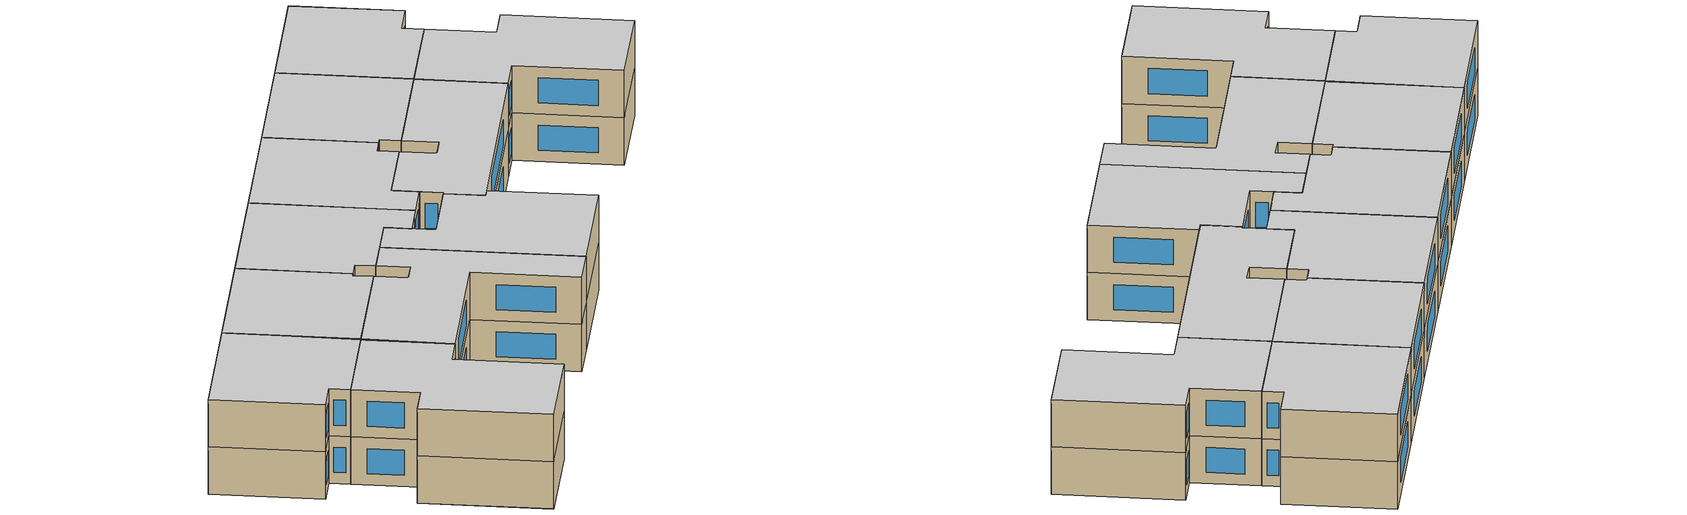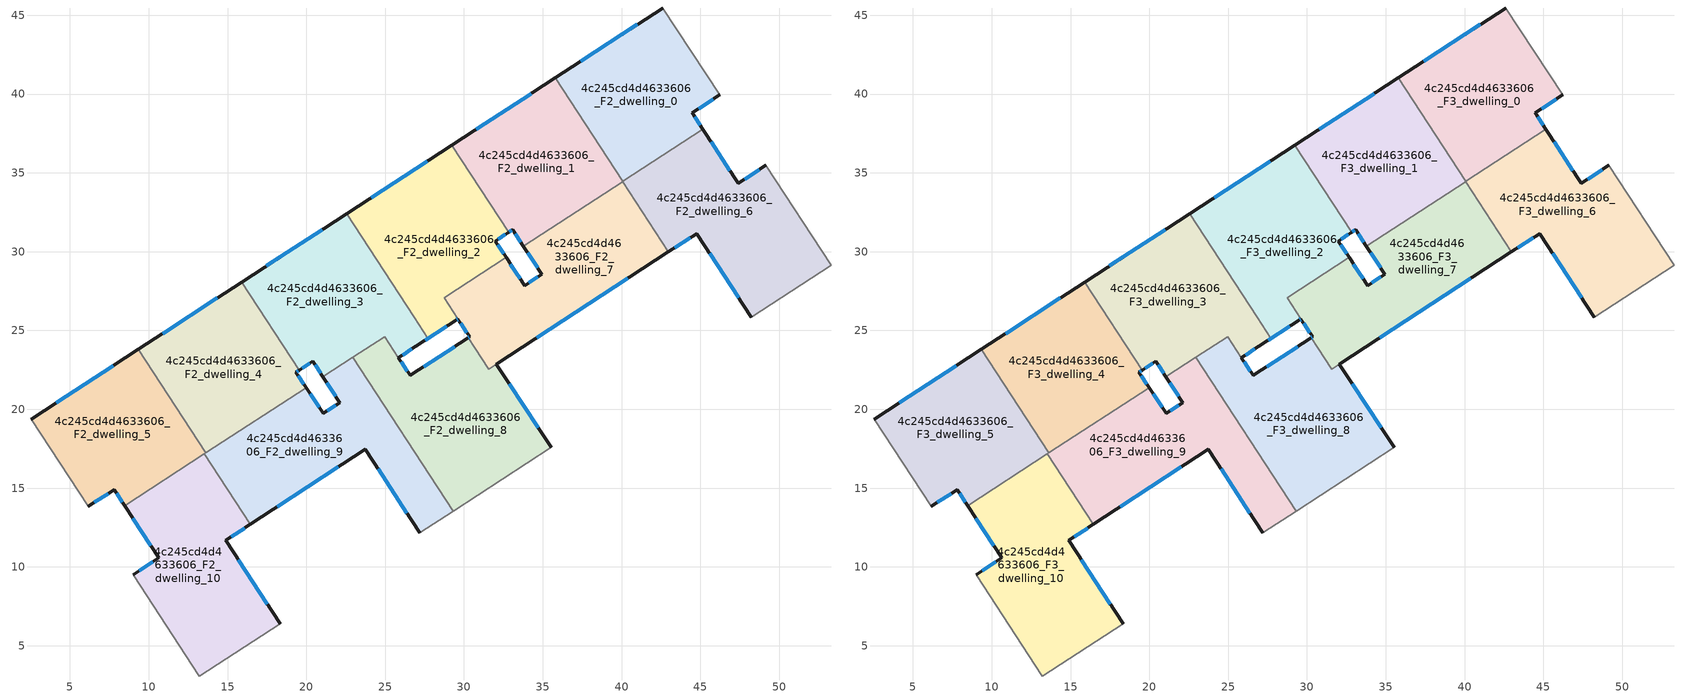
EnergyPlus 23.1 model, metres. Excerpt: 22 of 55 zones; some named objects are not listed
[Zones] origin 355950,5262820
4c245cd4d4633606_F2_dwelling_0
 floor to 4c245cd4d4633606_F1_dwelling_0 (EU_floor_Construction): 42.6,45.46 46.21,39.94 44.47,38.81 45.15,37.76 40.08,34.46 35.8,41.03 z6
 wall outside (EU_wall_Construction): 45.15,37.76 44.47,38.81 46.22,39.94 / 42.6,45.46 35.8,41.03 z6:9
 wall adiabatic (EU_wall_Construction): 46.22,39.94 42.6,45.46 z6:9
 wall to 4c245cd4d4633606_F2_dwelling_1 (EU_wall_Construction): 35.8,41.03 40.08,34.46 z6:9
 wall to 4c245cd4d4633606_F2_dwelling_6 (EU_wall_Construction): 40.08,34.46 45.15,37.76 z6:9
 window (EU_Window_Construction): 44.88,39.07 45.8,39.68 / 44.99,38.01 44.63,38.56 / 41,44.42 37.4,42.07 z6.7:8.3
4c245cd4d4633606_F2_dwelling_1
 floor to 4c245cd4d4633606_F1_dwelling_1 (EU_floor_Construction): 35.8,41.03 40.06,34.44 33.77,30.35 33.09,31.39 32.83,31.22 29.23,36.75 z6; 35.8,41.03 40.08,34.46 40.06,34.44 z6
 wall outside (EU_wall_Construction): 35.8,41.03 29.23,36.75 / 32.83,31.22 33.09,31.39 33.77,30.35 z6:9
 wall to 4c245cd4d4633606_F2_dwelling_2 (EU_wall_Construction): 29.23,36.75 32.83,31.22 z6:9
 wall to 4c245cd4d4633606_F2_dwelling_7 (EU_wall_Construction): 33.77,30.35 40.06,34.44 z6:9
 wall to 4c245cd4d4633606_F2_dwelling_6 (EU_wall_Construction): 40.06,34.44 40.08,34.46 z6:9
 window (EU_Window_Construction): 34.26,40.03 30.77,37.76 / 33.25,31.15 33.61,30.6 / 32.89,31.26 33.03,31.35 z6.7:8.3
4c245cd4d4633606_F2_dwelling_10
 floor to 4c245cd4d4633606_F1_dwelling_10 (EU_floor_Construction): 13.54,17.17 16.45,12.7 14.88,11.68 18.34,6.4 13.22,3.08 9.01,9.51 10.63,10.57 8.47,13.88 z6
 wall outside (EU_wall_Construction): 8.47,13.88 10.63,10.57 9.01,9.51 / 18.34,6.4 14.88,11.68 16.45,12.7 z6:9
 wall adiabatic (EU_wall_Construction): 9.01,9.51 13.22,3.08 18.34,6.4 z6:9
 wall to 4c245cd4d4633606_F2_dwelling_9 (EU_wall_Construction): 16.45,12.7 13.54,17.17 z6:9
 wall to 4c245cd4d4633606_F2_dwelling_5 (EU_wall_Construction): 13.54,17.17 8.47,13.88 z6:9
 window (EU_Window_Construction): 10.25,10.32 9.39,9.76 / 8.98,13.1 10.13,11.35 / 15.25,11.92 16.08,12.46 / 17.53,7.64 15.69,10.44 z6.7:8.3
4c245cd4d4633606_F2_dwelling_2
 floor to 4c245cd4d4633606_F1_dwelling_2 (EU_floor_Construction): 29.23,36.75 32.83,31.22 31.99,30.67 32.67,29.63 28.73,27.07 29.61,25.73 29.53,25.67 26.95,24 27.71,24.5 26.84,25.84 22.56,32.41 z6
 wall outside (EU_wall_Construction): 29.23,36.75 22.56,32.41 / 32.67,29.63 31.99,30.67 32.83,31.22 / 26.95,24 29.53,25.67 29.61,25.73 z6:9
 wall to 4c245cd4d4633606_F2_dwelling_7 (EU_wall_Construction): 29.61,25.73 28.73,27.07 32.67,29.63 z6:9
 wall to 4c245cd4d4633606_F2_dwelling_3 (EU_wall_Construction): 22.56,32.41 26.84,25.84 27.71,24.5 26.96,24 z6:9
 window (EU_Window_Construction): 27.66,35.73 24.13,33.43 / 32.19,30.8 32.63,31.09 / 32.52,29.88 32.15,30.43 / 29.55,25.69 29.59,25.72 / 27.56,24.39 28.92,25.28 z6.7:8.3
4c245cd4d4633606_F2_dwelling_3
 floor to 4c245cd4d4633606_F1_dwelling_3 (EU_floor_Construction): 22.56,32.41 27.71,24.5 26.95,24 25.84,23.28 24.97,24.62 21.05,22.07 20.41,23.05 19.54,22.49 15.9,28.07 z6
 wall outside (EU_wall_Construction): 19.54,22.49 20.41,23.05 21.05,22.07 / 22.56,32.41 15.9,28.07 / 25.84,23.28 26.95,24 z6:9
 wall to 4c245cd4d4633606_F2_dwelling_4 (EU_wall_Construction): 15.9,28.07 19.54,22.49 z6:9
 wall to 4c245cd4d4633606_F2_dwelling_8 (EU_wall_Construction): 22.95,23.3 24.96,24.61 / 24.97,24.62 25.85,23.28 z6:9
 wall to 4c245cd4d4633606_F2_dwelling_9 (EU_wall_Construction): 21.05,22.07 22.95,23.3 z6:9
 window (EU_Window_Construction): 20.56,22.82 20.9,22.3 / 19.74,22.62 20.2,22.92 / 21,31.39 17.47,29.09 / 26.11,23.44 26.69,23.83 z6.7:8.3
4c245cd4d4633606_F2_dwelling_4
 floor to 4c245cd4d4633606_F1_dwelling_4 (EU_floor_Construction): 15.9,28.07 19.54,22.49 19.34,22.36 19.99,21.37 13.62,17.23 9.34,23.8 z6
 wall outside (EU_wall_Construction): 15.9,28.07 9.34,23.8 / 19.99,21.37 19.34,22.36 19.54,22.49 z6:9
 wall to 4c245cd4d4633606_F2_dwelling_9 (EU_wall_Construction): 13.62,17.23 19.99,21.37 z6:9
 wall to 4c245cd4d4633606_F2_dwelling_5 (EU_wall_Construction): 9.34,23.8 13.62,17.23 z6:9
 window (EU_Window_Construction): 14.36,27.07 10.88,24.81 / 19.39,22.39 19.49,22.46 / 19.83,21.6 19.49,22.13 z6.7:8.3
4c245cd4d4633606_F2_dwelling_5
 floor to 4c245cd4d4633606_F1_dwelling_5 (EU_floor_Construction): 9.34,23.8 13.54,17.17 8.47,13.88 7.8,14.9 6.17,13.84 2.55,19.38 z6; 9.34,23.8 13.62,17.23 13.54,17.17 z6
 wall outside (EU_wall_Construction): 9.34,23.8 2.55,19.38 / 6.17,13.84 7.8,14.9 8.47,13.88 z6:9
 wall adiabatic (EU_wall_Construction): 2.55,19.38 6.17,13.84 z6:9
 wall to 4c245cd4d4633606_F2_dwelling_9 (EU_wall_Construction): 13.54,17.17 13.62,17.23 z6:9
 window (EU_Window_Construction): 7.74,22.76 4.14,20.42 / 7.96,14.66 8.31,14.12 / 6.55,14.09 7.42,14.65 z6.7:8.3
4c245cd4d4633606_F2_dwelling_6
 floor to 4c245cd4d4633606_F1_dwelling_6 (EU_floor_Construction): 49.14,35.48 53.3,29.13 48.23,25.84 44.76,31.15 42.97,29.98 40.08,34.46 45.15,37.76 47.4,34.34 z6; 40.08,34.46 42.97,29.98 40.06,34.44 z6
 wall outside (EU_wall_Construction): 42.97,29.98 44.76,31.15 48.23,25.84 / 49.14,35.48 47.4,34.34 45.15,37.76 z6:9
 wall adiabatic (EU_wall_Construction): 48.23,25.84 53.3,29.13 49.14,35.48 z6:9
 wall to 4c245cd4d4633606_F2_dwelling_7 (EU_wall_Construction): 40.06,34.44 42.97,29.98 z6:9
 window (EU_Window_Construction): 45.58,29.9 47.42,27.08 / 43.39,30.25 44.34,30.87 / 46.87,35.14 45.68,36.96 / 48.73,35.21 47.81,34.61 z6.7:8.3
4c245cd4d4633606_F2_dwelling_7
 floor to 4c245cd4d4633606_F1_dwelling_7 (EU_floor_Construction): 40.06,34.44 42.97,29.98 31.56,22.55 30.26,24.54 30.35,24.6 28.73,27.07 32.67,29.63 33.85,27.85 34.95,28.57 33.77,30.35 z6
 wall outside (EU_wall_Construction): 33.77,30.35 34.95,28.57 33.85,27.85 32.67,29.63 / 32.05,22.87 42.97,29.98 / 29.61,25.72 30.35,24.6 30.26,24.54 z6:9
 wall to 4c245cd4d4633606_F2_dwelling_8 (EU_wall_Construction): 30.26,24.54 30.67,23.91 31.56,22.55 32.05,22.87 z6:9
 window (EU_Window_Construction): 33.57,28.27 32.95,29.22 / 34.69,28.4 34.1,28.02 / 34.05,29.93 34.67,28.99 / 34.62,24.54 40.4,28.31 / 30.33,24.59 30.28,24.55 / 29.79,25.46 30.18,24.86 z6.7:8.3
4c245cd4d4633606_F2_dwelling_8
 floor to 4c245cd4d4633606_F1_dwelling_8 (EU_floor_Construction): 32.05,22.87 35.52,17.58 29.31,13.54 22.95,23.3 24.97,24.62 26.58,22.14 30.26,24.54 30.67,23.91 31.56,22.55 z6
 wall outside (EU_wall_Construction): 30.26,24.54 26.59,22.14 25.85,23.27 / 35.52,17.58 32.05,22.87 z6:9
 wall adiabatic (EU_wall_Construction): 29.31,13.54 35.52,17.58 z6:9
 wall to 4c245cd4d4633606_F2_dwelling_9 (EU_wall_Construction): 22.95,23.3 29.31,13.54 z6:9
 window (EU_Window_Construction): 26.41,22.41 26.02,23.01 / 29.4,23.98 27.45,22.71 / 34.71,18.82 32.87,21.62 z6.7:8.3
4c245cd4d4633606_F2_dwelling_9
 floor to 4c245cd4d4633606_F1_dwelling_9 (EU_floor_Construction): 22.95,23.3 29.31,13.54 27.2,12.17 23.73,17.46 16.45,12.7 13.62,17.23 19.99,21.37 21.06,19.73 22.13,20.43 21.05,22.07 z6; 13.62,17.23 16.45,12.7 13.54,17.17 z6
 wall outside (EU_wall_Construction): 21.05,22.07 22.13,20.43 21.06,19.73 19.99,21.37 / 16.45,12.7 23.73,17.46 27.2,12.17 z6:9
 wall adiabatic (EU_wall_Construction): 27.2,12.17 29.31,13.54 z6:9
 window (EU_Window_Construction): 20.81,20.12 20.24,20.99 / 21.88,20.27 21.31,19.9 / 21.31,21.68 21.87,20.82 / 24.55,16.21 26.38,13.41 / 18.16,13.82 22.02,16.34 z6.7:8.3
4c245cd4d4633606_F3_dwelling_0
 floor to 4c245cd4d4633606_F2_dwelling_0 (EU_floor_Construction): 42.6,45.46 46.21,39.94 44.47,38.81 45.15,37.76 40.08,34.46 35.8,41.03 z9
 wall outside (EU_wall_Construction): 45.15,37.76 44.47,38.81 46.22,39.94 / 42.6,45.46 35.8,41.03 z9:12
 wall adiabatic (EU_wall_Construction): 46.22,39.94 42.6,45.46 z9:12
 wall to 4c245cd4d4633606_F3_dwelling_1 (EU_wall_Construction): 35.8,41.03 40.08,34.46 z9:12
 wall to 4c245cd4d4633606_F3_dwelling_6 (EU_wall_Construction): 40.08,34.46 45.15,37.76 z9:12
 window (EU_Window_Construction): 44.88,39.07 45.8,39.68 / 44.99,38.01 44.63,38.56 / 41,44.42 37.4,42.07 z9.7:11.3
 ceiling to 4c245cd4d4633606_F4_dwelling_0 (EU_floor_Construction): 45.15,37.76 44.47,38.81 46.21,39.94 42.6,45.46 35.8,41.03 40.08,34.46 z12
4c245cd4d4633606_F3_dwelling_1
 floor to 4c245cd4d4633606_F2_dwelling_1 (EU_floor_Construction): 35.8,41.03 40.06,34.44 33.77,30.35 33.09,31.39 32.83,31.22 29.23,36.75 z9; 35.8,41.03 40.08,34.46 40.06,34.44 z9
 wall outside (EU_wall_Construction): 35.8,41.03 29.23,36.75 / 32.83,31.22 33.09,31.39 33.77,30.35 z9:12
 wall to 4c245cd4d4633606_F3_dwelling_2 (EU_wall_Construction): 29.23,36.75 32.83,31.22 z9:12
 wall to 4c245cd4d4633606_F3_dwelling_7 (EU_wall_Construction): 33.77,30.35 40.06,34.44 z9:12
 wall to 4c245cd4d4633606_F3_dwelling_6 (EU_wall_Construction): 40.06,34.44 40.08,34.46 z9:12
 window (EU_Window_Construction): 34.26,40.03 30.77,37.76 / 33.25,31.15 33.61,30.6 / 32.89,31.26 33.03,31.35 z9.7:11.3
 ceiling to 4c245cd4d4633606_F4_dwelling_1 (EU_floor_Construction): 40.06,34.44 35.8,41.03 29.23,36.75 32.83,31.22 33.09,31.39 33.77,30.35 z12; 40.08,34.46 35.8,41.03 40.06,34.44 z12
4c245cd4d4633606_F3_dwelling_10
 floor to 4c245cd4d4633606_F2_dwelling_10 (EU_floor_Construction): 13.54,17.17 16.45,12.7 14.88,11.68 18.34,6.4 13.22,3.08 9.01,9.51 10.63,10.57 8.47,13.88 z9
 wall outside (EU_wall_Construction): 8.47,13.88 10.63,10.57 9.01,9.51 / 18.34,6.4 14.88,11.68 16.45,12.7 z9:12
 wall adiabatic (EU_wall_Construction): 9.01,9.51 13.22,3.08 18.34,6.4 z9:12
 wall to 4c245cd4d4633606_F3_dwelling_9 (EU_wall_Construction): 16.45,12.7 13.54,17.17 z9:12
 wall to 4c245cd4d4633606_F3_dwelling_5 (EU_wall_Construction): 13.54,17.17 8.47,13.88 z9:12
 window (EU_Window_Construction): 10.25,10.32 9.39,9.76 / 8.98,13.1 10.13,11.35 / 15.25,11.92 16.08,12.46 / 17.53,7.64 15.69,10.44 z9.7:11.3
 ceiling to 4c245cd4d4633606_F4_dwelling_10 (EU_floor_Construction): 18.34,6.4 14.88,11.68 16.45,12.7 13.54,17.17 8.47,13.88 10.63,10.57 9.01,9.51 13.22,3.08 z12
4c245cd4d4633606_F3_dwelling_2
 floor to 4c245cd4d4633606_F2_dwelling_2 (EU_floor_Construction): 29.23,36.75 32.83,31.22 31.99,30.67 32.67,29.63 28.73,27.07 29.61,25.73 29.53,25.67 26.95,24 27.71,24.5 26.84,25.84 22.56,32.41 z9
 wall outside (EU_wall_Construction): 29.23,36.75 22.56,32.41 / 32.67,29.63 31.99,30.67 32.83,31.22 / 26.95,24 29.53,25.67 29.61,25.73 z9:12
 wall to 4c245cd4d4633606_F3_dwelling_7 (EU_wall_Construction): 29.61,25.73 28.73,27.07 32.67,29.63 z9:12
 wall to 4c245cd4d4633606_F3_dwelling_3 (EU_wall_Construction): 22.56,32.41 26.84,25.84 27.71,24.5 26.96,24 z9:12
 window (EU_Window_Construction): 27.66,35.73 24.13,33.43 / 32.19,30.8 32.63,31.09 / 32.52,29.88 32.15,30.43 / 29.55,25.69 29.59,25.72 / 27.56,24.39 28.92,25.28 z9.7:11.3
 ceiling to 4c245cd4d4633606_F4_dwelling_2 (EU_floor_Construction): 29.61,25.73 28.73,27.07 32.67,29.63 31.99,30.67 32.83,31.22 29.23,36.75 22.56,32.41 26.84,25.84 27.71,24.5 26.95,24 29.53,25.67 z12
4c245cd4d4633606_F3_dwelling_3
 floor to 4c245cd4d4633606_F2_dwelling_3 (EU_floor_Construction): 22.56,32.41 27.71,24.5 26.95,24 25.84,23.28 24.97,24.62 21.05,22.07 20.41,23.05 19.54,22.49 15.9,28.07 z9
 wall outside (EU_wall_Construction): 19.54,22.49 20.41,23.05 21.05,22.07 / 22.56,32.41 15.9,28.07 / 25.84,23.28 26.95,24 z9:12
 wall to 4c245cd4d4633606_F3_dwelling_4 (EU_wall_Construction): 15.9,28.07 19.54,22.49 z9:12
 wall to 4c245cd4d4633606_F3_dwelling_8 (EU_wall_Construction): 22.95,23.3 24.96,24.61 / 24.97,24.62 25.85,23.28 z9:12
 wall to 4c245cd4d4633606_F3_dwelling_9 (EU_wall_Construction): 21.05,22.07 22.95,23.3 z9:12
 window (EU_Window_Construction): 20.56,22.82 20.9,22.3 / 19.74,22.62 20.2,22.92 / 21,31.39 17.47,29.09 / 26.11,23.44 26.69,23.83 z9.7:11.3
 ceiling to 4c245cd4d4633606_F4_dwelling_3 (EU_floor_Construction): 26.95,24 27.71,24.5 22.56,32.41 15.9,28.07 19.54,22.49 20.41,23.05 21.05,22.07 24.97,24.62 25.84,23.28 z12
4c245cd4d4633606_F3_dwelling_4
 floor to 4c245cd4d4633606_F2_dwelling_4 (EU_floor_Construction): 15.9,28.07 19.54,22.49 19.34,22.36 19.99,21.37 13.62,17.23 9.34,23.8 z9
 wall outside (EU_wall_Construction): 15.9,28.07 9.34,23.8 / 19.99,21.37 19.34,22.36 19.54,22.49 z9:12
 wall to 4c245cd4d4633606_F3_dwelling_9 (EU_wall_Construction): 13.62,17.23 19.99,21.37 z9:12
 wall to 4c245cd4d4633606_F3_dwelling_5 (EU_wall_Construction): 9.34,23.8 13.62,17.23 z9:12
 window (EU_Window_Construction): 14.36,27.07 10.88,24.81 / 19.39,22.39 19.49,22.46 / 19.83,21.6 19.49,22.13 z9.7:11.3
 ceiling to 4c245cd4d4633606_F4_dwelling_4 (EU_floor_Construction): 19.99,21.37 19.34,22.36 19.54,22.49 15.9,28.07 9.34,23.8 13.62,17.23 z12
4c245cd4d4633606_F3_dwelling_5
 floor to 4c245cd4d4633606_F2_dwelling_5 (EU_floor_Construction): 9.34,23.8 13.54,17.17 8.47,13.88 7.8,14.9 6.17,13.84 2.55,19.38 z9; 9.34,23.8 13.62,17.23 13.54,17.17 z9
 wall outside (EU_wall_Construction): 9.34,23.8 2.55,19.38 / 6.17,13.84 7.8,14.9 8.47,13.88 z9:12
 wall adiabatic (EU_wall_Construction): 2.55,19.38 6.17,13.84 z9:12
 wall to 4c245cd4d4633606_F3_dwelling_9 (EU_wall_Construction): 13.54,17.17 13.62,17.23 z9:12
 window (EU_Window_Construction): 7.74,22.76 4.14,20.42 / 7.96,14.66 8.31,14.12 / 6.55,14.09 7.42,14.65 z9.7:11.3
 ceiling to 4c245cd4d4633606_F4_dwelling_5 (EU_floor_Construction): 13.54,17.17 9.34,23.8 2.55,19.38 6.17,13.84 7.8,14.9 8.47,13.88 z12; 13.62,17.23 9.34,23.8 13.54,17.17 z12
4c245cd4d4633606_F3_dwelling_6
 floor to 4c245cd4d4633606_F2_dwelling_6 (EU_floor_Construction): 49.14,35.48 53.3,29.13 48.23,25.84 44.76,31.15 42.97,29.98 40.08,34.46 45.15,37.76 47.4,34.34 z9; 40.08,34.46 42.97,29.98 40.06,34.44 z9
 wall outside (EU_wall_Construction): 42.97,29.98 44.76,31.15 48.23,25.84 / 49.14,35.48 47.4,34.34 45.15,37.76 z9:12
 wall adiabatic (EU_wall_Construction): 48.23,25.84 53.3,29.13 49.14,35.48 z9:12
 wall to 4c245cd4d4633606_F3_dwelling_7 (EU_wall_Construction): 40.06,34.44 42.97,29.98 z9:12
 window (EU_Window_Construction): 45.58,29.9 47.42,27.08 / 43.39,30.25 44.34,30.87 / 46.87,35.14 45.68,36.96 / 48.73,35.21 47.81,34.61 z9.7:11.3
 ceiling to 4c245cd4d4633606_F4_dwelling_6 (EU_floor_Construction): 53.3,29.13 49.14,35.48 47.4,34.34 45.15,37.76 40.08,34.46 42.97,29.98 44.76,31.15 48.23,25.84 z12; 42.97,29.98 40.08,34.46 40.06,34.44 z12
4c245cd4d4633606_F3_dwelling_7
 floor to 4c245cd4d4633606_F2_dwelling_7 (EU_floor_Construction): 40.06,34.44 42.97,29.98 31.56,22.55 30.26,24.54 30.35,24.6 28.73,27.07 32.67,29.63 33.85,27.85 34.95,28.57 33.77,30.35 z9
 wall outside (EU_wall_Construction): 33.77,30.35 34.95,28.57 33.85,27.85 32.67,29.63 / 32.05,22.87 42.97,29.98 / 29.61,25.72 30.35,24.6 30.26,24.54 z9:12
 wall to 4c245cd4d4633606_F3_dwelling_8 (EU_wall_Construction): 30.26,24.54 30.67,23.91 31.56,22.55 32.05,22.87 z9:12
 window (EU_Window_Construction): 33.57,28.27 32.95,29.22 / 34.69,28.4 34.1,28.02 / 34.05,29.93 34.67,28.99 / 34.62,24.54 40.4,28.31 / 30.33,24.59 30.28,24.55 / 29.79,25.46 30.18,24.86 z9.7:11.3
 ceiling to 4c245cd4d4633606_F4_dwelling_7 (EU_floor_Construction): 42.97,29.98 40.06,34.44 33.77,30.35 34.95,28.57 33.85,27.85 32.67,29.63 28.73,27.07 30.35,24.6 30.26,24.54 31.56,22.55 z12
4c245cd4d4633606_F3_dwelling_8
 floor to 4c245cd4d4633606_F2_dwelling_8 (EU_floor_Construction): 32.05,22.87 35.52,17.58 29.31,13.54 22.95,23.3 24.97,24.62 26.58,22.14 30.26,24.54 30.67,23.91 31.56,22.55 z9
 wall outside (EU_wall_Construction): 30.26,24.54 26.59,22.14 25.85,23.27 / 35.52,17.58 32.05,22.87 z9:12
 wall adiabatic (EU_wall_Construction): 29.31,13.54 35.52,17.58 z9:12
 wall to 4c245cd4d4633606_F3_dwelling_9 (EU_wall_Construction): 22.95,23.3 29.31,13.54 z9:12
 window (EU_Window_Construction): 26.41,22.41 26.02,23.01 / 29.4,23.98 27.45,22.71 / 34.71,18.82 32.87,21.62 z9.7:11.3
 ceiling to 4c245cd4d4633606_F4_dwelling_8 (EU_floor_Construction): 35.52,17.58 32.05,22.87 31.56,22.55 30.67,23.91 30.26,24.54 26.58,22.14 24.97,24.62 22.95,23.3 29.31,13.54 z12
4c245cd4d4633606_F3_dwelling_9
 floor to 4c245cd4d4633606_F2_dwelling_9 (EU_floor_Construction): 22.95,23.3 29.31,13.54 27.2,12.17 23.73,17.46 16.45,12.7 13.62,17.23 19.99,21.37 21.06,19.73 22.13,20.43 21.05,22.07 z9; 13.62,17.23 16.45,12.7 13.54,17.17 z9
 wall outside (EU_wall_Construction): 21.05,22.07 22.13,20.43 21.06,19.73 19.99,21.37 / 16.45,12.7 23.73,17.46 27.2,12.17 z9:12
 wall adiabatic (EU_wall_Construction): 27.2,12.17 29.31,13.54 z9:12
 window (EU_Window_Construction): 20.81,20.12 20.24,20.99 / 21.88,20.27 21.31,19.9 / 21.31,21.68 21.87,20.82 / 24.55,16.21 26.38,13.41 / 18.16,13.82 22.02,16.34 z9.7:11.3
 ceiling to 4c245cd4d4633606_F4_dwelling_9 (EU_floor_Construction): 29.31,13.54 22.95,23.3 21.05,22.07 22.13,20.43 21.06,19.73 19.99,21.37 13.62,17.23 16.45,12.7 23.73,17.46 27.2,12.17 z12; 16.45,12.7 13.62,17.23 13.54,17.17 z12
[Building]
EU S2 Campaign: North Axis=0; Terrain=City; Solar Distribution=FullExterior
[Site:Location]
Budapest.Ferenc.Liszt.Intl.AP: Latitude=47.437; Longitude=19.256; Time Zone=1; Elevation=185
[SizingPeriod:WeatherFileDays]
AnnualSizingPeriod: Begin Month=1; Begin Day of Month=1; End Month=12; End Day of Month=31; Day of Week for Start Day=Monday; Use Weather File Daylight Saving Period=No; Use Weather File Rain and Snow Indicators=No
[MATERIAL]
EU_InternalMass_Material: Roughness=MediumRough; Thickness=0.1; Conductivity=1; Density=1800; Specific Heat=900; Thermal Absorptance=0.9; Solar Absorptance=0.7; Visible Absorptance=0.7
[MATERIAL:NOMASS] Roughness=MediumRough; Thermal Absorptance=0.9; Solar Absorptance=0.7; Visible Absorptance=0.7
Name | Thermal Resistance
EU_wall_NoMass | 0.832559
EU_floor_NoMass | 0.872794
[WINDOWMATERIAL:SIMPLEGLAZINGSYSTEM]
EU_Window_SimpleGlazing: UFactor=2.79869; Solar Heat Gain Coefficient=0.75; Visible Transmittance=0.75
[CONSTRUCTION]
EU_wall_Construction: EU_wall_NoMass
EU_floor_Construction: EU_floor_NoMass
EU_Window_Construction: EU_Window_SimpleGlazing
EU_InternalMass_Construction: EU_InternalMass_Material
[ZONE] Type=1; Multiplier=1; Ceiling Height=autocalculate; Floor Area=autocalculate; Part of Total Floor Area=Yes
Name | Volume
4c245cd4d4633606_F2_dwelling_0; 4c245cd4d4633606_F3_dwelling_0 | 183.426
4c245cd4d4633606_F2_dwelling_1; 4c245cd4d4633606_F3_dwelling_1 | 183.42
4c245cd4d4633606_F2_dwelling_10; 4c245cd4d4633606_F3_dwelling_10 | 220.095
4c245cd4d4633606_F2_dwelling_2; 4c245cd4d4633606_F3_dwelling_2 | 194.301
4c245cd4d4633606_F2_dwelling_3; 4c245cd4d4633606_F3_dwelling_3 | 194.09
4c245cd4d4633606_F2_dwelling_4; 4c245cd4d4633606_F3_dwelling_4 | 183.415
4c245cd4d4633606_F2_dwelling_5; 4c245cd4d4633606_F3_dwelling_5 | 183.408
4c245cd4d4633606_F2_dwelling_6; 4c245cd4d4633606_F3_dwelling_6 | 220.088
4c245cd4d4633606_F2_dwelling_7; 4c245cd4d4633606_F3_dwelling_7 | 208.292
4c245cd4d4633606_F2_dwelling_8; 4c245cd4d4633606_F3_dwelling_8 | 210.264
4c245cd4d4633606_F2_dwelling_9; 4c245cd4d4633606_F3_dwelling_9 | 220.066
[INTERNALMASS] Construction=EU_InternalMass_Construction
Name | Zone or ZoneList | Surface Area
4c245cd4d4633606_F2_dwelling_0_EU_InternalMass | 4c245cd4d4633606_F2_dwelling_0 | 61.1437
4c245cd4d4633606_F2_dwelling_1_EU_InternalMass | 4c245cd4d4633606_F2_dwelling_1 | 61.142
4c245cd4d4633606_F2_dwelling_2_EU_InternalMass | 4c245cd4d4633606_F2_dwelling_2 | 64.7731
4c245cd4d4633606_F2_dwelling_3_EU_InternalMass | 4c245cd4d4633606_F2_dwelling_3 | 64.7099
4c245cd4d4633606_F2_dwelling_4_EU_InternalMass | 4c245cd4d4633606_F2_dwelling_4 | 61.1406
4c245cd4d4633606_F2_dwelling_5_EU_InternalMass | 4c245cd4d4633606_F2_dwelling_5 | 61.1377
4c245cd4d4633606_F2_dwelling_6_EU_InternalMass | 4c245cd4d4633606_F2_dwelling_6 | 73.3642
4c245cd4d4633606_F2_dwelling_7_EU_InternalMass | 4c245cd4d4633606_F2_dwelling_7 | 69.432
4c245cd4d4633606_F2_dwelling_8_EU_InternalMass | 4c245cd4d4633606_F2_dwelling_8 | 70.0816
4c245cd4d4633606_F2_dwelling_9_EU_InternalMass | 4c245cd4d4633606_F2_dwelling_9 | 73.3577
4c245cd4d4633606_F2_dwelling_10_EU_InternalMass | 4c245cd4d4633606_F2_dwelling_10 | 73.3667
4c245cd4d4633606_F3_dwelling_0_EU_InternalMass | 4c245cd4d4633606_F3_dwelling_0 | 61.1437
4c245cd4d4633606_F3_dwelling_1_EU_InternalMass | 4c245cd4d4633606_F3_dwelling_1 | 61.142
4c245cd4d4633606_F3_dwelling_2_EU_InternalMass | 4c245cd4d4633606_F3_dwelling_2 | 64.7731
4c245cd4d4633606_F3_dwelling_3_EU_InternalMass | 4c245cd4d4633606_F3_dwelling_3 | 64.7099
4c245cd4d4633606_F3_dwelling_4_EU_InternalMass | 4c245cd4d4633606_F3_dwelling_4 | 61.1406
4c245cd4d4633606_F3_dwelling_5_EU_InternalMass | 4c245cd4d4633606_F3_dwelling_5 | 61.1377
4c245cd4d4633606_F3_dwelling_6_EU_InternalMass | 4c245cd4d4633606_F3_dwelling_6 | 73.3642
4c245cd4d4633606_F3_dwelling_7_EU_InternalMass | 4c245cd4d4633606_F3_dwelling_7 | 69.432
4c245cd4d4633606_F3_dwelling_8_EU_InternalMass | 4c245cd4d4633606_F3_dwelling_8 | 70.0816
4c245cd4d4633606_F3_dwelling_9_EU_InternalMass | 4c245cd4d4633606_F3_dwelling_9 | 73.3577
4c245cd4d4633606_F3_dwelling_10_EU_InternalMass | 4c245cd4d4633606_F3_dwelling_10 | 73.3667
[OTHEREQUIPMENT] Fuel Type=Electricity; Design Level Calculation Method=Watts/Area; Power per Zone Floor Area=1; Fraction Latent=0; Fraction Radiant=0; Fraction Lost=0; Carbon Dioxide Generation Rate=0; EndUse Subcategory=EU_Step8_InternalGains
Name | Zone or ZoneList or Space or SpaceList | Schedule
EU_Step8_InternalGain_4c245cd4d4633606_F2_dwelling_0_f000 | 4c245cd4d4633606_F2_dwelling_0 | EU_Step8_GainSchedule_4c245cd4d4633606_F2_dwelling_0_f000
EU_Step8_InternalGain_4c245cd4d4633606_F2_dwelling_1_f000 | 4c245cd4d4633606_F2_dwelling_1 | EU_Step8_GainSchedule_4c245cd4d4633606_F2_dwelling_1_f000
EU_Step8_InternalGain_4c245cd4d4633606_F2_dwelling_2_f000 | 4c245cd4d4633606_F2_dwelling_2 | EU_Step8_GainSchedule_4c245cd4d4633606_F2_dwelling_2_f000
EU_Step8_InternalGain_4c245cd4d4633606_F2_dwelling_3_f000 | 4c245cd4d4633606_F2_dwelling_3 | EU_Step8_GainSchedule_4c245cd4d4633606_F2_dwelling_3_f000
EU_Step8_InternalGain_4c245cd4d4633606_F2_dwelling_4_f000 | 4c245cd4d4633606_F2_dwelling_4 | EU_Step8_GainSchedule_4c245cd4d4633606_F2_dwelling_4_f000
EU_Step8_InternalGain_4c245cd4d4633606_F2_dwelling_5_f000 | 4c245cd4d4633606_F2_dwelling_5 | EU_Step8_GainSchedule_4c245cd4d4633606_F2_dwelling_5_f000
EU_Step8_InternalGain_4c245cd4d4633606_F2_dwelling_6_f000 | 4c245cd4d4633606_F2_dwelling_6 | EU_Step8_GainSchedule_4c245cd4d4633606_F2_dwelling_6_f000
EU_Step8_InternalGain_4c245cd4d4633606_F2_dwelling_7_f000 | 4c245cd4d4633606_F2_dwelling_7 | EU_Step8_GainSchedule_4c245cd4d4633606_F2_dwelling_7_f000
EU_Step8_InternalGain_4c245cd4d4633606_F2_dwelling_8_f000 | 4c245cd4d4633606_F2_dwelling_8 | EU_Step8_GainSchedule_4c245cd4d4633606_F2_dwelling_8_f000
EU_Step8_InternalGain_4c245cd4d4633606_F2_dwelling_9_f000 | 4c245cd4d4633606_F2_dwelling_9 | EU_Step8_GainSchedule_4c245cd4d4633606_F2_dwelling_9_f000
EU_Step8_InternalGain_4c245cd4d4633606_F2_dwelling_10_f000 | 4c245cd4d4633606_F2_dwelling_10 | EU_Step8_GainSchedule_4c245cd4d4633606_F2_dwelling_10_f000
EU_Step8_InternalGain_4c245cd4d4633606_F3_dwelling_0_f000 | 4c245cd4d4633606_F3_dwelling_0 | EU_Step8_GainSchedule_4c245cd4d4633606_F3_dwelling_0_f000
EU_Step8_InternalGain_4c245cd4d4633606_F3_dwelling_1_f000 | 4c245cd4d4633606_F3_dwelling_1 | EU_Step8_GainSchedule_4c245cd4d4633606_F3_dwelling_1_f000
EU_Step8_InternalGain_4c245cd4d4633606_F3_dwelling_2_f000 | 4c245cd4d4633606_F3_dwelling_2 | EU_Step8_GainSchedule_4c245cd4d4633606_F3_dwelling_2_f000
EU_Step8_InternalGain_4c245cd4d4633606_F3_dwelling_3_f000 | 4c245cd4d4633606_F3_dwelling_3 | EU_Step8_GainSchedule_4c245cd4d4633606_F3_dwelling_3_f000
EU_Step8_InternalGain_4c245cd4d4633606_F3_dwelling_4_f000 | 4c245cd4d4633606_F3_dwelling_4 | EU_Step8_GainSchedule_4c245cd4d4633606_F3_dwelling_4_f000
EU_Step8_InternalGain_4c245cd4d4633606_F3_dwelling_5_f000 | 4c245cd4d4633606_F3_dwelling_5 | EU_Step8_GainSchedule_4c245cd4d4633606_F3_dwelling_5_f000
EU_Step8_InternalGain_4c245cd4d4633606_F3_dwelling_6_f000 | 4c245cd4d4633606_F3_dwelling_6 | EU_Step8_GainSchedule_4c245cd4d4633606_F3_dwelling_6_f000
EU_Step8_InternalGain_4c245cd4d4633606_F3_dwelling_7_f000 | 4c245cd4d4633606_F3_dwelling_7 | EU_Step8_GainSchedule_4c245cd4d4633606_F3_dwelling_7_f000
EU_Step8_InternalGain_4c245cd4d4633606_F3_dwelling_8_f000 | 4c245cd4d4633606_F3_dwelling_8 | EU_Step8_GainSchedule_4c245cd4d4633606_F3_dwelling_8_f000
EU_Step8_InternalGain_4c245cd4d4633606_F3_dwelling_9_f000 | 4c245cd4d4633606_F3_dwelling_9 | EU_Step8_GainSchedule_4c245cd4d4633606_F3_dwelling_9_f000
EU_Step8_InternalGain_4c245cd4d4633606_F3_dwelling_10_f000 | 4c245cd4d4633606_F3_dwelling_10 | EU_Step8_GainSchedule_4c245cd4d4633606_F3_dwelling_10_f000
[ZONEVENTILATION:DESIGNFLOWRATE] Schedule=EU_AlwaysOn; Design Flow Rate Calculation Method=AirChanges/Hour; Air Changes per Hour=0.475469; Ventilation Type=Natural; Fan Pressure Rise=0; Fan Total Efficiency=1; Constant Term Coefficient=1; Temperature Term Coefficient=0; Velocity Term Coefficient=0; Velocity Squared Term Coefficient=0; Minimum Indoor Temperature=-100; Maximum Indoor Temperature=100; Delta Temperature=-100; Minimum Outdoor Temperature=-100; Maximum Outdoor Temperature=100; Maximum Wind Speed=40
Name | Zone or ZoneList or Space or SpaceList
EU_ConstantAir_4c245cd4d4633606_F2_dwelling_0 | 4c245cd4d4633606_F2_dwelling_0
EU_ConstantAir_4c245cd4d4633606_F2_dwelling_1 | 4c245cd4d4633606_F2_dwelling_1
EU_ConstantAir_4c245cd4d4633606_F2_dwelling_2 | 4c245cd4d4633606_F2_dwelling_2
EU_ConstantAir_4c245cd4d4633606_F2_dwelling_3 | 4c245cd4d4633606_F2_dwelling_3
EU_ConstantAir_4c245cd4d4633606_F2_dwelling_4 | 4c245cd4d4633606_F2_dwelling_4
EU_ConstantAir_4c245cd4d4633606_F2_dwelling_5 | 4c245cd4d4633606_F2_dwelling_5
EU_ConstantAir_4c245cd4d4633606_F2_dwelling_6 | 4c245cd4d4633606_F2_dwelling_6
EU_ConstantAir_4c245cd4d4633606_F2_dwelling_7 | 4c245cd4d4633606_F2_dwelling_7
EU_ConstantAir_4c245cd4d4633606_F2_dwelling_8 | 4c245cd4d4633606_F2_dwelling_8
EU_ConstantAir_4c245cd4d4633606_F2_dwelling_9 | 4c245cd4d4633606_F2_dwelling_9
EU_ConstantAir_4c245cd4d4633606_F2_dwelling_10 | 4c245cd4d4633606_F2_dwelling_10
EU_ConstantAir_4c245cd4d4633606_F3_dwelling_0 | 4c245cd4d4633606_F3_dwelling_0
EU_ConstantAir_4c245cd4d4633606_F3_dwelling_1 | 4c245cd4d4633606_F3_dwelling_1
EU_ConstantAir_4c245cd4d4633606_F3_dwelling_2 | 4c245cd4d4633606_F3_dwelling_2
EU_ConstantAir_4c245cd4d4633606_F3_dwelling_3 | 4c245cd4d4633606_F3_dwelling_3
EU_ConstantAir_4c245cd4d4633606_F3_dwelling_4 | 4c245cd4d4633606_F3_dwelling_4
EU_ConstantAir_4c245cd4d4633606_F3_dwelling_5 | 4c245cd4d4633606_F3_dwelling_5
EU_ConstantAir_4c245cd4d4633606_F3_dwelling_6 | 4c245cd4d4633606_F3_dwelling_6
EU_ConstantAir_4c245cd4d4633606_F3_dwelling_7 | 4c245cd4d4633606_F3_dwelling_7
EU_ConstantAir_4c245cd4d4633606_F3_dwelling_8 | 4c245cd4d4633606_F3_dwelling_8
EU_ConstantAir_4c245cd4d4633606_F3_dwelling_9 | 4c245cd4d4633606_F3_dwelling_9
EU_ConstantAir_4c245cd4d4633606_F3_dwelling_10 | 4c245cd4d4633606_F3_dwelling_10
[HVACTEMPLATE:ZONE:IDEALLOADSAIRSYSTEM] System Availability Schedule=EU_AlwaysOn; Maximum Heating Supply Air Temperature=50; Minimum Cooling Supply Air Temperature=13; Maximum Heating Supply Air Humidity Ratio=0.0156; Minimum Cooling Supply Air Humidity Ratio=0.0077; Heating Limit=NoLimit; Cooling Limit=NoLimit; Heating Availability Schedule=EU_AlwaysOn; Cooling Availability Schedule=EU_CoolingOff; Dehumidification Control Type=ConstantSensibleHeatRatio; Cooling Sensible Heat Ratio=0.7; Dehumidification Setpoint=60; Humidification Control Type=None; Humidification Setpoint=30; Outdoor Air Method=None; Outdoor Air Flow Rate per Person=0.00944; Outdoor Air Flow Rate per Zone Floor Area=0; Outdoor Air Flow Rate per Zone=0; Demand Controlled Ventilation Type=None; Outdoor Air Economizer Type=NoEconomizer; Heat Recovery Type=None; Sensible Heat Recovery Effectiveness=0.7; Latent Heat Recovery Effectiveness=0.65
Name | Template Thermostat
4c245cd4d4633606_F2_dwelling_0 | EU_HeatOnly_4c245cd4d4633606_F2_dwelling_0
4c245cd4d4633606_F2_dwelling_1 | EU_HeatOnly_4c245cd4d4633606_F2_dwelling_1
4c245cd4d4633606_F2_dwelling_2 | EU_HeatOnly_4c245cd4d4633606_F2_dwelling_2
4c245cd4d4633606_F2_dwelling_3 | EU_HeatOnly_4c245cd4d4633606_F2_dwelling_3
4c245cd4d4633606_F2_dwelling_4 | EU_HeatOnly_4c245cd4d4633606_F2_dwelling_4
4c245cd4d4633606_F2_dwelling_5 | EU_HeatOnly_4c245cd4d4633606_F2_dwelling_5
4c245cd4d4633606_F2_dwelling_6 | EU_HeatOnly_4c245cd4d4633606_F2_dwelling_6
4c245cd4d4633606_F2_dwelling_7 | EU_HeatOnly_4c245cd4d4633606_F2_dwelling_7
4c245cd4d4633606_F2_dwelling_8 | EU_HeatOnly_4c245cd4d4633606_F2_dwelling_8
4c245cd4d4633606_F2_dwelling_9 | EU_HeatOnly_4c245cd4d4633606_F2_dwelling_9
4c245cd4d4633606_F2_dwelling_10 | EU_HeatOnly_4c245cd4d4633606_F2_dwelling_10
4c245cd4d4633606_F3_dwelling_0 | EU_HeatOnly_4c245cd4d4633606_F3_dwelling_0
4c245cd4d4633606_F3_dwelling_1 | EU_HeatOnly_4c245cd4d4633606_F3_dwelling_1
4c245cd4d4633606_F3_dwelling_2 | EU_HeatOnly_4c245cd4d4633606_F3_dwelling_2
4c245cd4d4633606_F3_dwelling_3 | EU_HeatOnly_4c245cd4d4633606_F3_dwelling_3
4c245cd4d4633606_F3_dwelling_4 | EU_HeatOnly_4c245cd4d4633606_F3_dwelling_4
4c245cd4d4633606_F3_dwelling_5 | EU_HeatOnly_4c245cd4d4633606_F3_dwelling_5
4c245cd4d4633606_F3_dwelling_6 | EU_HeatOnly_4c245cd4d4633606_F3_dwelling_6
4c245cd4d4633606_F3_dwelling_7 | EU_HeatOnly_4c245cd4d4633606_F3_dwelling_7
4c245cd4d4633606_F3_dwelling_8 | EU_HeatOnly_4c245cd4d4633606_F3_dwelling_8
4c245cd4d4633606_F3_dwelling_9 | EU_HeatOnly_4c245cd4d4633606_F3_dwelling_9
4c245cd4d4633606_F3_dwelling_10 | EU_HeatOnly_4c245cd4d4633606_F3_dwelling_10
[SIZING:ZONE] Zone Cooling Design Supply Air Temperature Input Method=SupplyAirTemperature; Zone Cooling Design Supply Air Temperature=13; Zone Heating Design Supply Air Temperature Input Method=SupplyAirTemperature; Zone Heating Design Supply Air Temperature=50; Zone Cooling Design Supply Air Humidity Ratio=0.008; Zone Heating Design Supply Air Humidity Ratio=0.008; Cooling Design Air Flow Method=DesignDay; Cooling Design Air Flow Rate=0; Cooling Minimum Air Flow per Zone Floor Area=0.000762; Cooling Minimum Air Flow=0; Cooling Minimum Air Flow Fraction=0.2; Heating Design Air Flow Method=DesignDay; Heating Design Air Flow Rate=0; Heating Maximum Air Flow per Zone Floor Area=0.002032; Heating Maximum Air Flow=0.141576; Heating Maximum Air Flow Fraction=0.3; Account for Dedicated Outdoor Air System=No; Dedicated Outdoor Air System Control Strategy=NeutralSupplyAir; Dedicated Outdoor Air Low Setpoint Temperature for Design=autosize; Dedicated Outdoor Air High Setpoint Temperature for Design=autosize; Zone Load Sizing Method=Sensible Load Only No Latent Load; Zone Latent Cooling Design Supply Air Humidity Ratio Input Method=HumidityRatioDifference; Zone Cooling Design Supply Air Humidity Ratio Difference=0.005; Zone Latent Heating Design Supply Air Humidity Ratio Input Method=HumidityRatioDifference; Zone Humidification Design Supply Air Humidity Ratio Difference=0.005
4c245cd4d4633606_F2_dwelling_0; 4c245cd4d4633606_F2_dwelling_1; 4c245cd4d4633606_F2_dwelling_2; 4c245cd4d4633606_F2_dwelling_3; 4c245cd4d4633606_F2_dwelling_4; 4c245cd4d4633606_F2_dwelling_5; 4c245cd4d4633606_F2_dwelling_6; 4c245cd4d4633606_F2_dwelling_7; 4c245cd4d4633606_F2_dwelling_8; 4c245cd4d4633606_F2_dwelling_9; 4c245cd4d4633606_F2_dwelling_10; 4c245cd4d4633606_F3_dwelling_0; 4c245cd4d4633606_F3_dwelling_1; 4c245cd4d4633606_F3_dwelling_2; 4c245cd4d4633606_F3_dwelling_3; 4c245cd4d4633606_F3_dwelling_4; 4c245cd4d4633606_F3_dwelling_5; 4c245cd4d4633606_F3_dwelling_6; 4c245cd4d4633606_F3_dwelling_7; 4c245cd4d4633606_F3_dwelling_8; 4c245cd4d4633606_F3_dwelling_9; 4c245cd4d4633606_F3_dwelling_10
[SCHEDULE:CONSTANT]
Name | Hourly Value
EU_AlwaysOn | 1
EU_CoolingOff | 0
[SCHEDULE:FILE] Column Number=1; Rows to Skip at Top=0; Number of Hours of Data=8760; Column Separator=Comma; Interpolate to Timestep=No; Minutes per Item=60; Adjust Schedule for Daylight Savings=Yes
Name | File
EU_Step8_GainSchedule_4c245cd4d4633606_F2_dwelling_0_f000 | ../../schedules/4c245cd4d4633606/4c245cd4d4633606_F2_dwelling_0_f000_gain.csv
EU_Step8_GainSchedule_4c245cd4d4633606_F2_dwelling_1_f000 | ../../schedules/4c245cd4d4633606/4c245cd4d4633606_F2_dwelling_1_f000_gain.csv
EU_Step8_GainSchedule_4c245cd4d4633606_F2_dwelling_2_f000 | ../../schedules/4c245cd4d4633606/4c245cd4d4633606_F2_dwelling_2_f000_gain.csv
EU_Step8_GainSchedule_4c245cd4d4633606_F2_dwelling_3_f000 | ../../schedules/4c245cd4d4633606/4c245cd4d4633606_F2_dwelling_3_f000_gain.csv
EU_Step8_GainSchedule_4c245cd4d4633606_F2_dwelling_4_f000 | ../../schedules/4c245cd4d4633606/4c245cd4d4633606_F2_dwelling_4_f000_gain.csv
EU_Step8_GainSchedule_4c245cd4d4633606_F2_dwelling_5_f000 | ../../schedules/4c245cd4d4633606/4c245cd4d4633606_F2_dwelling_5_f000_gain.csv
EU_Step8_GainSchedule_4c245cd4d4633606_F2_dwelling_6_f000 | ../../schedules/4c245cd4d4633606/4c245cd4d4633606_F2_dwelling_6_f000_gain.csv
EU_Step8_GainSchedule_4c245cd4d4633606_F2_dwelling_7_f000 | ../../schedules/4c245cd4d4633606/4c245cd4d4633606_F2_dwelling_7_f000_gain.csv
EU_Step8_GainSchedule_4c245cd4d4633606_F2_dwelling_8_f000 | ../../schedules/4c245cd4d4633606/4c245cd4d4633606_F2_dwelling_8_f000_gain.csv
EU_Step8_GainSchedule_4c245cd4d4633606_F2_dwelling_9_f000 | ../../schedules/4c245cd4d4633606/4c245cd4d4633606_F2_dwelling_9_f000_gain.csv
EU_Step8_GainSchedule_4c245cd4d4633606_F2_dwelling_10_f000 | ../../schedules/4c245cd4d4633606/4c245cd4d4633606_F2_dwelling_10_f000_gain.csv
EU_Step8_GainSchedule_4c245cd4d4633606_F3_dwelling_0_f000 | ../../schedules/4c245cd4d4633606/4c245cd4d4633606_F3_dwelling_0_f000_gain.csv
EU_Step8_GainSchedule_4c245cd4d4633606_F3_dwelling_1_f000 | ../../schedules/4c245cd4d4633606/4c245cd4d4633606_F3_dwelling_1_f000_gain.csv
EU_Step8_GainSchedule_4c245cd4d4633606_F3_dwelling_2_f000 | ../../schedules/4c245cd4d4633606/4c245cd4d4633606_F3_dwelling_2_f000_gain.csv
EU_Step8_GainSchedule_4c245cd4d4633606_F3_dwelling_3_f000 | ../../schedules/4c245cd4d4633606/4c245cd4d4633606_F3_dwelling_3_f000_gain.csv
EU_Step8_GainSchedule_4c245cd4d4633606_F3_dwelling_4_f000 | ../../schedules/4c245cd4d4633606/4c245cd4d4633606_F3_dwelling_4_f000_gain.csv
EU_Step8_GainSchedule_4c245cd4d4633606_F3_dwelling_5_f000 | ../../schedules/4c245cd4d4633606/4c245cd4d4633606_F3_dwelling_5_f000_gain.csv
EU_Step8_GainSchedule_4c245cd4d4633606_F3_dwelling_6_f000 | ../../schedules/4c245cd4d4633606/4c245cd4d4633606_F3_dwelling_6_f000_gain.csv
EU_Step8_GainSchedule_4c245cd4d4633606_F3_dwelling_7_f000 | ../../schedules/4c245cd4d4633606/4c245cd4d4633606_F3_dwelling_7_f000_gain.csv
EU_Step8_GainSchedule_4c245cd4d4633606_F3_dwelling_8_f000 | ../../schedules/4c245cd4d4633606/4c245cd4d4633606_F3_dwelling_8_f000_gain.csv
EU_Step8_GainSchedule_4c245cd4d4633606_F3_dwelling_9_f000 | ../../schedules/4c245cd4d4633606/4c245cd4d4633606_F3_dwelling_9_f000_gain.csv
EU_Step8_GainSchedule_4c245cd4d4633606_F3_dwelling_10_f000 | ../../schedules/4c245cd4d4633606/4c245cd4d4633606_F3_dwelling_10_f000_gain.csv
